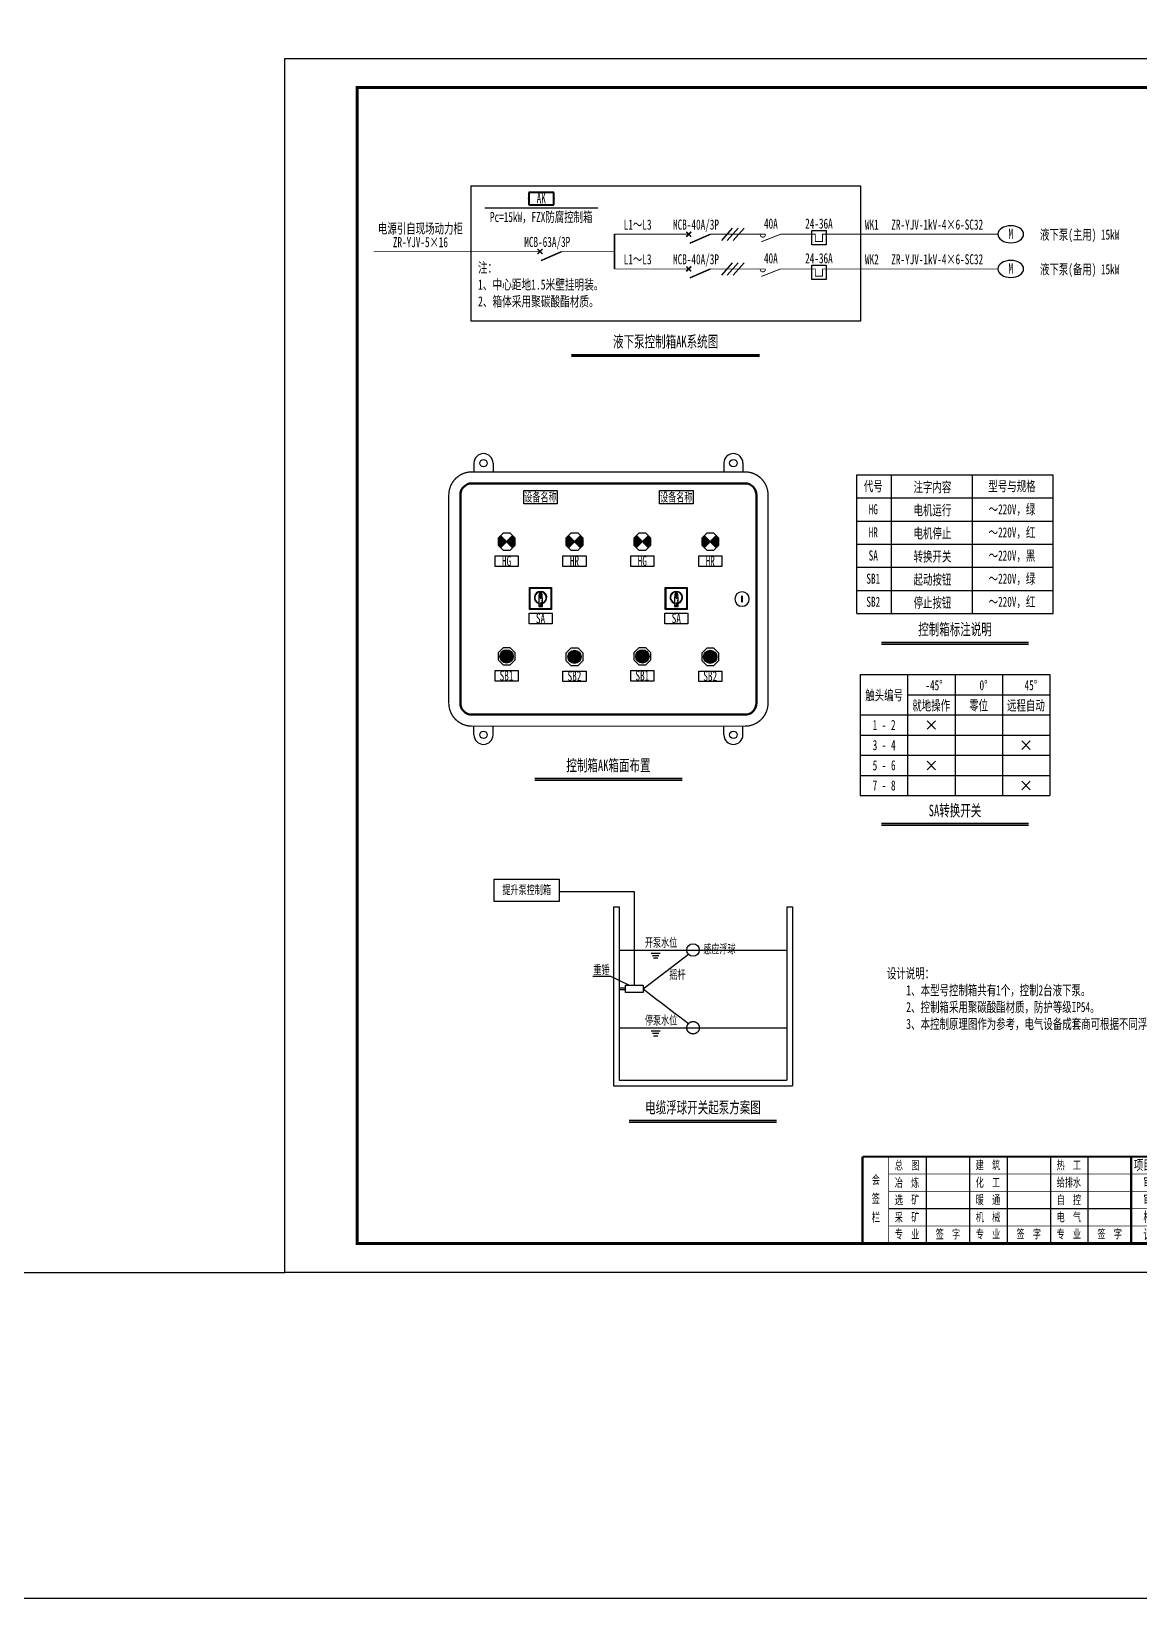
# Model space of a CAD drawing. Header units: millimetres. Extents: x 257344 to 1270023, y 272924 to 540726.
# Drawn here: x 698634 to 736998, y 272924 to 327158 of the extents above; entities that cross this region are included whole.
import ezdxf
from ezdxf.enums import TextEntityAlignment as Align

# ---------------------------------------------------------------- set-up
doc = ezdxf.new("R2010")
doc.units = ezdxf.units.MM
doc.linetypes.add('事故照明', pattern=[800, 600, 0, -200, 0])
doc.linetypes.add('常规', pattern=[20, 10, 0, 10])
for name, color, linetype in [('4', 1, 'Continuous'), ('动力平面导线层', 3, '常规'), ('动力平面设备层', 1, 'Continuous'), ('图框', 7, 'Continuous'), ('文字', 7, 'Continuous'), ('标注-照明', 7, 'Continuous'), ('照明平面导线层', 3, 'Continuous'), ('照明平面设备层', 1, 'Continuous'), ('电气-接地设计-接地线', 3, '接地线'), ('高低压系统', 4, 'Continuous')]:
    doc.layers.add(name, color=color, linetype=linetype)
for name, color, linetype, lineweight in [('CAXA0层', 7, 'Continuous', 25), ('SW', 8, 'Continuous', 20), ('TEXT', 4, 'Continuous', 0)]:
    doc.layers.add(name, color=color, linetype=linetype, lineweight=lineweight)
doc.styles.add('HZ', font='', dxfattribs={"width": 0.75})
doc.styles.add('标准', font='', dxfattribs={"width": 0.667})
doc.styles.get('HZ').set_extended_font_data('SimSun')
doc.styles.get('标准').set_extended_font_data('NSimSun')
doc.linetypes.add('接地线', pattern='A,500,[136,EESLTYPE.shx,S=100,R=0,X=0,Y=0],500,-200,60,-200', length=1460)

# ---------------------------------------------------------------- blocks, each defined once
blk = doc.blocks.new('3')
at = {"layer": 'TEXT', "color": 7, "lineweight": 25, "style": 'HZ', "width": 0.75}
for s, height, p in [('铜陵有色设计研究院有限责任公司', 400, (221501, 249018)), ('Tongling Nonferrous Design and Research Institute Co.,Ltd.', 200, (221613, 248659))]:
    blk.add_text(s, height=height, dxfattribs=at).set_placement(p)
blk = doc.blocks.new('铜陵有色图签02')
at = {"layer": '图框', "linetype": 'Continuous', "lineweight": 50}
for p, q in [((-38401, 3003), (-38401, 1)), ((-29100, 3001), (-29100, 0))]:
    blk.add_line(p, q, dxfattribs=at)
at = {"layer": '图框', "color": 7, "linetype": 'Continuous', "lineweight": 25}
for p, q in [((-36201, 3010), (-36201, 9)), ((-34701, 3010), (-34701, 9)), ((-33401, 3017), (-33401, 16)), ((-31901, 3017), (-31901, 16)), ((-30601, 3017), (-30601, 16)), ((-29100, 1201), (-37501, 1201))]:
    blk.add_line(p, q, dxfattribs=at)
at = {"layer": '图框', "color": 7, "linetype": 'Continuous', "lineweight": 35}
for p, q in [((-27300, 3001), (-27300, 1)), ((-21600, 1197), (-21600, -3)), ((-17100, 1200), (-17100, 0)), ((-15450, 0), (-15450, 1200)), ((-14550, 1200), (-14550, 0)), ((-12000, 1201), (-12000, 1)), ((-6900, 1202), (-6900, 2))]:
    blk.add_line(p, q, dxfattribs=at)
at = {"layer": '图框', "lineweight": 25}
blk.add_line((-17723, 1830), (-13223, 1830), dxfattribs=at)
at = {"layer": '图框', "lineweight": 70, "const_width": 70}
blk.add_lwpolyline([(-17980, 3001), (0, 3001), (-38401, 3001)], dxfattribs=at)
at = {"layer": '图框', "color": 7, "linetype": 'Continuous', "lineweight": 25, "const_width": 25}
for points in [[(-37501, 3000), (-37501, 0)], [(-25800, 3001), (-25800, 1)], [(-24300, 3001), (-24300, 1)], [(-23100, 2401), (-37501, 2401)], [(-23100, 1801), (-37501, 1801)], [(-23100, 1201), (-29100, 1201)], [(-12900, 600), (-18000, 600), (-37501, 600)], [(-602, 943), (-932, 371), (-272, 371), (-602, 943)]]:
    blk.add_lwpolyline(points, dxfattribs=at)
at = {"layer": '图框', "linetype": 'Continuous', "lineweight": 50, "const_width": 50}
for points in [[(-23100, 3001), (-23100, 1)], [(-18000, 3000), (-18000, 0)]]:
    blk.add_lwpolyline(points, dxfattribs=at)
at = {"layer": '图框', "lineweight": 50, "const_width": 50}
for points in [[(-12900, 3001), (-12900, 1)], [(-7800, 3001), (-7800, 1)], [(0, 3000), (0, 0)], [(-23100, 1200), (0, 1200)]]:
    blk.add_lwpolyline(points, dxfattribs=at)
at = {"layer": '图框', "lineweight": 25, "const_width": 35}
blk.add_lwpolyline([(-17723, 1930), (-13223, 1930)], dxfattribs=at)
at = {"layer": '图框', "color": 7, "linetype": 'Continuous', "lineweight": 35, "const_width": 25}
blk.add_lwpolyline([(-1200, 1201), (-1200, 0)], dxfattribs=at)
at = {"layer": '图框', "linetype": 'Continuous', "lineweight": 70, "const_width": 70}
blk.add_lwpolyline([(-38401, 1), (0, 0)], dxfattribs=at)
at = {"layer": '图框', "lineweight": 25}
blk.add_blockref('3', (-228268, -246986), dxfattribs=at)
at = {"layer": 'TEXT', "color": 7, "lineweight": 25, "style": '标准', "width": 0.667}
for s, height, p in [('总  图', 300, (-36862, 2555)), ('建  筑', 300, (-34062, 2562)), ('热  工', 300, (-31262, 2562)), ('项目负责人', 350, (-28197, 2541)), ('会', 300, (-37942, 2054)), ('冶  炼', 300, (-36862, 1955)), ('化  工', 300, (-34062, 1962)), ('给排水', 300, (-31262, 1962)), ('审  定', 350, (-28197, 1941)), ('签', 300, (-37942, 1404)), ('选  矿', 300, (-36862, 1355)), ('暖  通', 300, (-34062, 1362)), ('自  控', 300, (-31262, 1362)), ('审  核', 350, (-28197, 1341)), ('栏', 300, (-37942, 754)), ('采  矿', 300, (-36862, 754)), ('机  械', 300, (-34062, 761)), ('电  气', 300, (-31262, 761)), ('校  对', 350, (-28197, 741)), ('项目编号', 350, (-22343, 730)), ('专业', 350, (-17559, 730)), ('比例', 350, (-15009, 730)), ('所属', 350, (-12438, 730)), ('图号', 350, (-7339, 495)), ('专  业', 300, (-36862, 170)), ('签  字', 300, (-35449, 170)), ('专  业', 300, (-34062, 177)), ('签  字', 300, (-32649, 177)), ('专  业', 300, (-31262, 177)), ('签  字', 300, (-29849, 177)), ('设  计', 350, (-28197, 139)), ('设计阶段', 350, (-22343, 130)), ('图幅', 350, (-17559, 130)), ('日期', 350, (-15009, 130)), ('图号', 350, (-12438, 130))]:
    blk.add_text(s, height=height, dxfattribs=at).set_placement(p, align=Align.CENTER)
blk = doc.blocks.new('DYDQ0201')
at = {"color": 0}
for points, const_width in [([(0, 0), (0, -3.75)], 0.3), ([(0, -11.25), (-3.11, -4.12)], 0.5), ([(0.86, -4.61), (-0.86, -2.89)], 0.5), ([(-0.86, -4.61), (0.86, -2.89)], 0.5), ([(0, -11.25), (0, -15)], 0.3)]:
    blk.add_lwpolyline(points, dxfattribs=dict(at, const_width=const_width))
blk = doc.blocks.new('PLA1')
at = {"color": 0, "linetype": 'ByBlock', "lineweight": -2}
for p, q in [((-500, 500), (-500, 0)), ((500, 500), (-500, 500)), ((-500, 0), (500, 0)), ((500, 0), (500, 500))]:
    blk.add_line(p, q, dxfattribs=at)
for p in [(-500, 250), (0, 500), (0, 0), (500, 250)]:
    blk.add_point(p, dxfattribs=at)
blk = doc.blocks.new('GGF')
at = {"layer": '照明平面导线层', "color": 3, "linetype": '常规', "lineweight": 25, "ltscale": 2, "const_width": 30}
for points in [[(0, 0), (0, -365)], [(0, -1065), (-261, -402)], [(0, -365), (0, -544)], [(0, -1065), (0, -1429)]]:
    blk.add_lwpolyline(points, dxfattribs=at)
blk.add_lwpolyline([(0, -544, -1.122007), (0, -365, -1.343832)], format="xyb", dxfattribs=at)

msp = doc.modelspace()

# ---------------------------------------------------------------- hatches: boundary and pattern name
at = {"linetype": 'ByBlock', "lineweight": 25}
h = msp.add_hatch(dxfattribs=at)
h.set_pattern_fill('ANSI31', color=3, scale=184.8, style=0)
h.set_pattern_definition([(45, (150681.988, 311693.794), (-16.3341666, 16.3341666), [])])
h.paths.add_polyline_path([(715084.3, 309498.8), (714875.4, 309708.1, 0.1991281), (714788.7, 309498.8, 0.1986966), (714875.1, 309289.9)])
h.paths.add_polyline_path([(715293.6, 309707.7), (715084.3, 309498.8), (715293.3, 309289.6, 0.1991281), (715380, 309498.8, 0.1986966)])
h = msp.add_hatch(dxfattribs=at)
h.set_pattern_fill('ANSI31', color=1, scale=184.8, style=0)
h.set_pattern_definition([(45, (154421.84, 311693.794), (-16.3341666, 16.3341666), [])])
h.paths.add_polyline_path([(717434.3, 309498.8), (717225.4, 309708.1, 0.1991281), (717138.7, 309498.8, 0.1986966), (717225.1, 309289.9)])
h.paths.add_polyline_path([(717643.6, 309707.7), (717434.3, 309498.8), (717643.3, 309289.6, 0.1991281), (717730, 309498.8, 0.1986966)])
h = msp.add_hatch(dxfattribs=at)
h.set_pattern_fill('ANSI31', color=3, scale=184.8, style=0)
h.set_pattern_definition([(45, (155381.988, 311693.794), (-16.3341666, 16.3341666), [])])
h.paths.add_polyline_path([(719784.3, 309498.8), (719575.4, 309708.1, 0.1991281), (719488.7, 309498.8, 0.1986966), (719575.1, 309289.9)])
h.paths.add_polyline_path([(719993.6, 309707.7), (719784.3, 309498.8), (719993.3, 309289.6, 0.1991281), (720080, 309498.8, 0.1986966)])
h = msp.add_hatch(dxfattribs=at)
h.set_pattern_fill('ANSI31', color=1, scale=184.8, style=0)
h.set_pattern_definition([(45, (159121.84, 311693.794), (-16.3341666, 16.3341666), [])])
h.paths.add_polyline_path([(722134.3, 309498.8), (721925.4, 309708.1, 0.1991281), (721838.7, 309498.8, 0.1986966), (721925.1, 309289.9)])
h.paths.add_polyline_path([(722343.6, 309707.7), (722134.3, 309498.8), (722343.3, 309289.6, 0.1991281), (722430, 309498.8, 0.1986966)])
at = {"layer": '文字', "linetype": 'ByBlock', "ltscale": 0.2}
h = msp.add_hatch(dxfattribs=at)
h.set_pattern_fill('ANSI31', color=0, scale=308, style=0)
h.set_pattern_definition([(45, (-2647843.888, 1680502.603), (-27.22361108, 27.22361108), [])])
edge = h.paths.add_edge_path()
edge.add_line((716321.7, 307251.2), (716321.7, 307526.5))
edge.add_line((716197, 307526.5), (716197, 307251.2))
edge.add_arc((715425.3, 307526.5), 896.4, 360, 366.23113)
edge.add_arc((715841.1, 307571.9), 478.1, 6.23113, 14.76697)
edge.add_arc((716100, 307640.2), 210.4, 14.76697, 32.47163)
edge.add_arc((716259.3, 307741.6), 21.5, 32.47163, 90)
edge.add_arc((716259.3, 307741.6), 21.5, 90, 147.52837)
edge.add_arc((716418.6, 307640.2), 210.4, 147.52837, 165.23303)
edge.add_arc((716677.5, 307571.9), 478.1, 165.23303, 173.76887)
edge.add_arc((717093.3, 307526.5), 896.4, 173.76887, 180)
edge.add_line((716197, 307251.2), (716321.7, 307251.2))
h = msp.add_hatch(dxfattribs=at)
h.set_pattern_fill('ANSI31', color=0, scale=308, style=0)
h.set_pattern_definition([(45, (-2643143.888, 1680502.603), (-27.22361108, 27.22361108), [])])
edge = h.paths.add_edge_path()
edge.add_line((721021.7, 307251.2), (721021.7, 307526.5))
edge.add_line((720897, 307526.5), (720897, 307251.2))
edge.add_arc((720125.3, 307526.5), 896.4, 360, 366.23113)
edge.add_arc((720541.1, 307571.9), 478.1, 6.23113, 14.76697)
edge.add_arc((720800, 307640.2), 210.4, 14.76697, 32.47163)
edge.add_arc((720959.3, 307741.6), 21.5, 32.47163, 90)
edge.add_arc((720959.3, 307741.6), 21.5, 90, 147.52837)
edge.add_arc((721118.6, 307640.2), 210.4, 147.52837, 165.23303)
edge.add_arc((721377.5, 307571.9), 478.1, 165.23303, 173.76887)
edge.add_arc((721793.3, 307526.5), 896.4, 173.76887, 180)
edge.add_line((720897, 307251.2), (721021.7, 307251.2))
at = {"layer": '电气-接地设计-接地线', "linetype": 'ByBlock', "ltscale": 0.2}
h = msp.add_hatch(color=3, dxfattribs=at)
edge = h.paths.add_edge_path()
edge.add_arc((715084.3, 305529.9), 230.3, 0, 360)
h = msp.add_hatch(color=1, dxfattribs=at)
edge = h.paths.add_edge_path()
edge.add_arc((717434.3, 305514.4), 230.3, 0, 360)
h = msp.add_hatch(color=3, dxfattribs=at)
edge = h.paths.add_edge_path()
edge.add_arc((719784.3, 305529.9), 230.3, 0, 360)
h = msp.add_hatch(color=1, dxfattribs=at)
edge = h.paths.add_edge_path()
edge.add_arc((722134.3, 305514.4), 230.3, 0, 360)

# ---------------------------------------------------------------- linework, layer by layer
at = {"color": 0, "lineweight": -3, "ltscale": 100}
for p, q in [((713843.8, 321807.9), (727336.1, 321807.9)), ((713843.8, 321807.9), (713843.8, 317132.7)), ((727336.1, 321807.9), (727336.1, 317132.7)), ((727336.1, 317132.7), (713843.8, 317132.7))]:
    msp.add_line(p, q, dxfattribs=at)
at = {"color": 3, "linetype": 'ByBlock', "lineweight": 25}
for p, q in [((715293.6, 309707.7), (714875.1, 309289.9)), ((715293.3, 309289.6), (714875.4, 309708.1)), ((719993.6, 309707.7), (719575.1, 309289.9)), ((719993.3, 309289.6), (719575.4, 309708.1))]:
    msp.add_line(p, q, dxfattribs=at)
at = {"color": 1, "linetype": 'ByBlock', "lineweight": 25}
for p, q in [((717643.6, 309707.7), (717225.1, 309289.9)), ((717643.3, 309289.6), (717225.4, 309708.1)), ((722343.6, 309707.7), (721925.1, 309289.9)), ((722343.3, 309289.6), (721925.4, 309708.1))]:
    msp.add_line(p, q, dxfattribs=at)
at = {"color": 0, "linetype": 'ByBlock', "lineweight": 25}
for p, q in [((716197, 307526.5), (716197, 307251.2)), ((716321.7, 307251.2), (716321.7, 307526.5)), ((720897, 307526.5), (720897, 307251.2)), ((721021.7, 307251.2), (721021.7, 307526.5)), ((716197, 307251.2), (716321.7, 307251.2)), ((720897, 307251.2), (721021.7, 307251.2))]:
    msp.add_line(p, q, dxfattribs=at)
for p, q in [((719506.4, 297383.3), (716898.7, 297383.3)), ((719506.4, 294150), (719506.4, 297383.3)), ((718781.3, 296867), (718781.3, 290667)), ((718781.3, 296867), (718981.3, 296867)), ((718981.3, 296867), (718981.3, 290867)), ((724781.3, 296867), (724781.3, 290867)), ((724781.3, 296867), (724981.3, 296867)), ((724981.3, 296867), (724981.3, 290667)), ((718981.3, 295367), (724781.3, 295367)), ((719810.5, 294022.5), (721381.3, 295220)), ((719202.3, 294051), (718981.3, 294051)), ((719202.3, 293990.8), (718981.3, 293990.8)), ((718981.3, 292678), (724781.3, 292678)), ((718981.3, 290867), (724781.3, 290867)), ((718781.3, 290667), (724981.3, 290667))]:
    msp.add_line(p, q)
at = {"color": 0}
for p in [(718063.9, 294465.3), (719315.8, 294150)]:
    msp.add_line(p, (718671.9, 294465.3), dxfattribs=at)
at = {"linetype": '事故照明'}
msp.add_line((719810.5, 294022.5), (721381.3, 292825), dxfattribs=at)
at = {"color": 3}
msp.add_line((697408.8, 284214.5), (707408.8, 284214.5), dxfattribs=at)
for points in [[(267543.6, 342923.7), (1270023.5, 342923.7), (1270023.5, 272923.7), (267543.6, 272923.7)], [(719202.3, 294150), (719810.5, 294150), (719810.5, 293894.9), (719202.3, 293894.9)]]:
    msp.add_lwpolyline(points, close=True, dxfattribs=at)
at = {"color": 4, "linetype": 'ByBlock', "lineweight": 35, "const_width": 30}
for points in [[(725545.5, 320135.9), (725770.5, 320135.9)], [(725545.5, 318935.9), (725770.5, 318935.9)]]:
    msp.add_lwpolyline(points, dxfattribs=at)
at = {"color": 3, "linetype": '常规', "lineweight": 35, "const_width": 30}
for points in [[(725545.5, 320135.9), (725770.5, 320135.9), (725770.5, 319885.9), (726020.5, 319885.9), (726020.5, 320135.9), (726245.5, 320135.9)], [(725545.5, 318935.9), (725770.5, 318935.9), (725770.5, 318685.9), (726020.5, 318685.9), (726020.5, 318935.9), (726245.5, 318935.9)]]:
    msp.add_lwpolyline(points, dxfattribs=at)
at = {"color": 3, "linetype": '常规', "lineweight": 30}
for points in [[(725645.5, 320268.1), (726145.5, 320268.1), (726145.5, 319770.1), (725645.5, 319770.1)], [(725645.5, 319068.1), (726145.5, 319068.1), (726145.5, 318570.1), (725645.5, 318570.1)]]:
    msp.add_lwpolyline(points, close=True, dxfattribs=at)
at = {"color": 252, "linetype": 'ByBlock', "lineweight": 50}
for points in [[(713884.3, 311514.4, 0.4142136), (713484.3, 311114.4)], [(723734.3, 311114.4, 0.4142136), (723334.3, 311514.4)], [(713484.3, 303914.4, 0.4142136), (713884.3, 303514.4)], [(723334.3, 303514.4, 0.4142136), (723734.3, 303914.4)]]:
    msp.add_lwpolyline(points, format="xyb", dxfattribs=at)
for points in [[(713884.3, 311514.4), (723334.3, 311514.4)], [(713484.3, 303914.4), (713484.3, 311114.4)], [(723734.3, 311114.4), (723734.3, 303914.4)], [(723334.3, 303514.4), (713884.3, 303514.4)]]:
    msp.add_lwpolyline(points, dxfattribs=at)
at = {"color": 0, "linetype": 'ByBlock', "lineweight": 25}
for points in [[(715679.7, 311264.4), (716839, 311264.4), (716839, 310808.3), (715679.7, 310808.3)], [(720379.7, 311264.4), (721539, 311264.4), (721539, 310808.3), (720379.7, 310808.3)], [(714685.3, 309007.5), (715483.4, 309007.5), (715483.4, 308644.7), (714685.3, 308644.7)], [(717035.3, 309007.5), (717833.4, 309007.5), (717833.4, 308644.7), (717035.3, 308644.7)], [(719385.3, 309007.5), (720183.4, 309007.5), (720183.4, 308644.7), (719385.3, 308644.7)], [(721735.3, 309007.5), (722533.4, 309007.5), (722533.4, 308644.7), (721735.3, 308644.7)], [(715878.1, 307908.3), (716640.6, 307908.3), (716640.6, 307156), (715878.1, 307156)], [(720578.1, 307908.3), (721340.6, 307908.3), (721340.6, 307156), (720578.1, 307156)], [(715861.6, 307023), (716659.8, 307023), (716659.8, 306660.2), (715861.6, 306660.2)], [(720561.6, 307023), (721359.8, 307023), (721359.8, 306660.2), (720561.6, 306660.2)], [(714685.3, 305038.6), (715483.4, 305038.6), (715483.4, 304675.7), (714685.3, 304675.7)], [(717035.3, 305023), (717833.4, 305023), (717833.4, 304660.2), (717035.3, 304660.2)], [(719385.3, 305038.6), (720183.4, 305038.6), (720183.4, 304675.7), (719385.3, 304675.7)], [(721735.3, 305023), (722533.4, 305023), (722533.4, 304660.2), (721735.3, 304660.2)]]:
    msp.add_lwpolyline(points, close=True, dxfattribs=at)
at = {"color": 3, "linetype": 'ByBlock', "lineweight": 25}
for points in [[(714961.9, 309794.5), (714788.7, 309621.3), (714788.7, 309376.4), (714961.9, 309203.2), (715206.8, 309203.2), (715380, 309376.4), (715380, 309621.3), (715206.8, 309794.5)], [(719661.9, 309794.5), (719488.7, 309621.3), (719488.7, 309376.4), (719661.9, 309203.2), (719906.8, 309203.2), (720080, 309376.4), (720080, 309621.3), (719906.8, 309794.5)]]:
    msp.add_lwpolyline(points, close=True, dxfattribs=at)
at = {"color": 1, "linetype": 'ByBlock', "lineweight": 25}
for points in [[(717311.9, 309794.5), (717138.7, 309621.3), (717138.7, 309376.4), (717311.9, 309203.2), (717556.8, 309203.2), (717730, 309376.4), (717730, 309621.3), (717556.8, 309794.5)], [(722011.9, 309794.5), (721838.7, 309621.3), (721838.7, 309376.4), (722011.9, 309203.2), (722256.8, 309203.2), (722430, 309376.4), (722430, 309621.3), (722256.8, 309794.5)]]:
    msp.add_lwpolyline(points, close=True, dxfattribs=at)
at = {"color": 0, "linetype": 'ByBlock', "lineweight": 25}
for points in [[(716321.7, 307526.5, 0.0271951), (716316.4, 307623.8, 0.0372619), (716303.4, 307693.8, 0.0774052), (716277.5, 307753.1, 0.2564233), (716259.3, 307763.1, 0.2564233), (716241.2, 307753.1, 0.0774052), (716215.2, 307693.8, 0.0372619), (716202.2, 307623.8, 0.0271951), (716197, 307526.5, 0.0271951)], [(721021.7, 307526.5, 0.0271951), (721016.4, 307623.8, 0.0372619), (721003.4, 307693.8, 0.0774052), (720977.5, 307753.1, 0.2564233), (720959.3, 307763.1, 0.2564233), (720941.2, 307753.1, 0.0774052), (720915.2, 307693.8, 0.0372619), (720902.2, 307623.8, 0.0271951), (720897, 307526.5, 0.0271951)]]:
    msp.add_lwpolyline(points, format="xyb", dxfattribs=at)
at = {"color": 3, "linetype": 'ByBlock', "const_width": 64}
msp.add_lwpolyline([(723234.6, 307634.2), (723234.6, 307398.2)], dxfattribs=at)
at = {"linetype": 'ByBlock', "lineweight": 25}
for points in [[(714961.9, 305825.6), (714788.7, 305652.3), (714788.7, 305407.4), (714961.9, 305234.2), (715206.8, 305234.2), (715380, 305407.4), (715380, 305652.3), (715206.8, 305825.6)], [(717311.9, 305810), (717138.7, 305636.8), (717138.7, 305391.9), (717311.9, 305218.7), (717556.8, 305218.7), (717730, 305391.9), (717730, 305636.8), (717556.8, 305810)], [(719661.9, 305825.6), (719488.7, 305652.3), (719488.7, 305407.4), (719661.9, 305234.2), (719906.8, 305234.2), (720080, 305407.4), (720080, 305652.3), (719906.8, 305825.6)], [(722011.9, 305810), (721838.7, 305636.8), (721838.7, 305391.9), (722011.9, 305218.7), (722256.8, 305218.7), (722430, 305391.9), (722430, 305636.8), (722256.8, 305810)]]:
    msp.add_lwpolyline(points, close=True, dxfattribs=at)
at = {"color": 4}
msp.add_lwpolyline([(714659.8, 297824.5), (716898.7, 297824.5), (716898.7, 297044), (714659.8, 297044)], close=True, dxfattribs=at)
msp.add_circle((721539.4, 295367), 215.8)
at = {"linetype": '事故照明'}
msp.add_circle((721539.4, 292678), 215.8, dxfattribs=at)
at = {"color": 0, "linetype": 'ByBlock', "lineweight": 25}
for centre, radius, start, end in [((716259.3, 307562.3), 216.5, 286.73948, 253.26052), ((716259.3, 307562.3), 200.7, 288.0965, 251.9035), ((720959.3, 307562.3), 216.5, 286.73948, 253.26052), ((720959.3, 307562.3), 200.7, 288.0965, 251.9035)]:
    msp.add_arc(centre, radius, start, end, dxfattribs=at)
at = {"color": 3, "linetype": 'ByBlock'}
for start, end in [(90, 270), (270, 90)]:
    msp.add_arc((723234.3, 307514.4), 250, start, end, dxfattribs=at)
at = {"layer": '4', "color": 0, "linetype": 'ByBlock'}
for p, q in [((713954.3, 312214.4), (713954.3, 311914.4)), ((714614.3, 312214.4), (714614.3, 311914.4)), ((722604.3, 312214.4), (722604.3, 311914.4)), ((723264.3, 312214.4), (723264.3, 311914.4)), ((713954.3, 302814.4), (713954.3, 303114.4)), ((714614.3, 302814.4), (714614.3, 303114.4)), ((722604.3, 302814.4), (722604.3, 303114.4)), ((723264.3, 302814.4), (723264.3, 303114.4))]:
    msp.add_line(p, q, dxfattribs=at)
at = {"layer": '4', "color": 0, "linetype": 'ByBlock', "const_width": 45}
for points in [[(713884.3, 311914.4, 0.4142136), (713084.3, 311114.4)], [(724134.3, 311114.4, 0.4142136), (723334.3, 311914.4)], [(713084.3, 303914.4, 0.4142136), (713884.3, 303114.4)], [(723334.3, 303114.4, 0.4142136), (724134.3, 303914.4)]]:
    msp.add_lwpolyline(points, format="xyb", dxfattribs=at)
for points in [[(713884.3, 311914.4), (723334.3, 311914.4)], [(713084.3, 303914.4), (713084.3, 311114.4)], [(724134.3, 311114.4), (724134.3, 303914.4)], [(723334.3, 303114.4), (713884.3, 303114.4)]]:
    msp.add_lwpolyline(points, dxfattribs=at)
at = {"layer": '4', "color": 0, "linetype": 'ByBlock'}
for centre in [(714284.3, 312214.4), (722934.3, 312214.4), (714284.3, 302814.4), (722934.3, 302814.4)]:
    msp.add_circle(centre, 130, dxfattribs=at)
for centre, start, end in [((714284.3, 312214.4), 0, 180), ((722934.3, 312214.4), 0, 180), ((714284.3, 302814.4), 180, 0), ((722934.3, 302814.4), 180, 0)]:
    msp.add_arc(centre, 330, start, end, dxfattribs=at)
at = {"layer": 'CAXA0层', "color": 0, "linetype": 'Continuous', "lineweight": 30}
msp.add_line((714327.8, 321046.1), (718240, 321046.1), dxfattribs=at)
at = {"layer": 'CAXA0层', "color": 2, "linetype": 'Continuous', "lineweight": 40}
msp.add_line((717336.8, 315967.7), (723843.1, 315967.7), dxfattribs=at)
at = {"layer": 'CAXA0层', "color": 2, "linetype": 'Continuous', "lineweight": 0}
msp.add_line((717336.8, 315902.2), (723843.1, 315902.2), dxfattribs=at)
at = {"layer": 'CAXA0层', "color": 2, "linetype": 'ByBlock', "lineweight": 40}
for p, q in [((728056.6, 306011.5), (733154.7, 306011.5)), ((716060.3, 301304), (721158.4, 301304)), ((728056.6, 299742.1), (733154.7, 299742.1)), ((719332.2, 289465.8), (724430.4, 289465.8))]:
    msp.add_line(p, q, dxfattribs=at)
at = {"layer": 'CAXA0层', "color": 2, "linetype": 'ByBlock', "lineweight": 0}
for p, q in [((728056.6, 305946), (733154.7, 305946)), ((716060.3, 301238.6), (721158.4, 301238.6)), ((728056.6, 299676.6), (733154.7, 299676.6)), ((719332.2, 289400.3), (724430.4, 289400.3))]:
    msp.add_line(p, q, dxfattribs=at)
at = {"layer": 'SW', "color": 7, "linetype": 'ByBlock', "lineweight": 25}
for p, q in [((727205.7, 311813.2), (728405.7, 311813.2)), ((727205.7, 311013.2), (727205.7, 311813.2)), ((728405.7, 311813.2), (731205.7, 311813.2)), ((728405.7, 311013.2), (728405.7, 311813.2)), ((731205.7, 311013.2), (731205.7, 311813.2)), ((731205.7, 311813.2), (734005.7, 311813.2)), ((734005.7, 311013.2), (734005.7, 311813.2)), ((727205.7, 310213.2), (727205.7, 311013.2)), ((727205.7, 311013.2), (728405.7, 311013.2)), ((728405.7, 310213.2), (728405.7, 311013.2)), ((728405.7, 311013.2), (731205.7, 311013.2)), ((731205.7, 310213.2), (731205.7, 311013.2)), ((731205.7, 311013.2), (734005.7, 311013.2)), ((734005.7, 310213.2), (734005.7, 311013.2)), ((734005.7, 310213.2), (734005.7, 311013.2)), ((727205.7, 309413.2), (727205.7, 310213.2)), ((727205.7, 310213.2), (728405.7, 310213.2)), ((728405.7, 309413.2), (728405.7, 310213.2)), ((728405.7, 310213.2), (731205.7, 310213.2)), ((731205.7, 309413.2), (731205.7, 310213.2)), ((731205.7, 310213.2), (734005.7, 310213.2)), ((734005.7, 309413.2), (734005.7, 310213.2)), ((734005.7, 309413.2), (734005.7, 310213.2)), ((727205.7, 309413.2), (728405.7, 309413.2)), ((727205.7, 308613.2), (727205.7, 309413.2)), ((728405.7, 309413.2), (731205.7, 309413.2)), ((728405.7, 308613.2), (728405.7, 309413.2)), ((731205.7, 308613.2), (731205.7, 309413.2)), ((731205.7, 309413.2), (734005.7, 309413.2)), ((734005.7, 308613.2), (734005.7, 309413.2)), ((734005.7, 308613.2), (734005.7, 309413.2)), ((727205.7, 307813.2), (727205.7, 308613.2)), ((727205.7, 308613.2), (728405.7, 308613.2)), ((728405.7, 307813.2), (728405.7, 308613.2)), ((728405.7, 308613.2), (731205.7, 308613.2)), ((731205.7, 307813.2), (731205.7, 308613.2)), ((731205.7, 308613.2), (734005.7, 308613.2)), ((734005.7, 307813.2), (734005.7, 308613.2)), ((734005.7, 307813.2), (734005.7, 308613.2)), ((727205.7, 307813.2), (728405.7, 307813.2)), ((727205.7, 307013.2), (727205.7, 307813.2)), ((728405.7, 307813.2), (731205.7, 307813.2)), ((728405.7, 307013.2), (728405.7, 307813.2)), ((731205.7, 307813.2), (734005.7, 307813.2)), ((731205.7, 307013.2), (731205.7, 307813.2)), ((734005.7, 307013.2), (734005.7, 307813.2)), ((727205.7, 307013.2), (728405.7, 307013.2)), ((728405.7, 307013.2), (731205.7, 307013.2)), ((731205.7, 307013.2), (734005.7, 307013.2)), ((727326.9, 304900.8), (733884.4, 304900.8)), ((727326.9, 304900.8), (727326.9, 300711.7)), ((728966.3, 304900.8), (728966.3, 300711.7)), ((730605.7, 304900.8), (730605.7, 300711.7)), ((732245, 304900.8), (732245, 300711.7)), ((733884.4, 304900.8), (733884.4, 300711.7)), ((728966.3, 304202.6), (733884.4, 304202.6)), ((727326.9, 303504.4), (733884.4, 303504.4)), ((729637.9, 303301.7), (729934.1, 303005.5)), ((729637.9, 303005.5), (729934.1, 303301.7)), ((727326.9, 302806.2), (733884.4, 302806.2)), ((727326.9, 302108.1), (733884.4, 302108.1)), ((732916.6, 302603.5), (733212.8, 302307.3)), ((732916.6, 302307.3), (733212.8, 302603.5)), ((729637.9, 301905.3), (729934.1, 301609.1)), ((729637.9, 301609.1), (729934.1, 301905.3)), ((727326.9, 301409.9), (733884.4, 301409.9)), ((732916.6, 301207.1), (733212.8, 300910.9)), ((732916.6, 300910.9), (733212.8, 301207.1)), ((727326.9, 300711.7), (733884.4, 300711.7)), ((727326.9, 300711.7), (733884.4, 300711.7)), ((727326.9, 300711.7), (733884.4, 300711.7))]:
    msp.add_line(p, q, dxfattribs=at)
at = {"layer": '动力平面设备层', "color": 0, "linetype": 'ByBlock', "lineweight": -3, "ltscale": 100}
for p, q in [((720087.8, 295261.2), (720397.3, 295261.2)), ((720129.5, 295177), (720355.6, 295177)), ((720171.2, 295092.8), (720313.9, 295092.8)), ((720087.8, 292572.2), (720397.3, 292572.2)), ((720129.5, 292488), (720355.6, 292488)), ((720171.2, 292403.8), (720313.9, 292403.8))]:
    msp.add_line(p, q, dxfattribs=at)
at = {"layer": '图框', "linetype": 'Continuous', "lineweight": 100, "const_width": 100}
msp.add_lwpolyline([(709908.8, 285214.5), (765808.8, 285214.5), (765808.8, 325214.5), (709908.8, 325214.5)], close=True, dxfattribs=at)
at = {"layer": '文字', "color": 4, "linetype": 'ByBlock', "lineweight": 25, "const_width": 30}
for points in [[(724928.2, 320135.9), (725545.5, 320135.9)], [(724928.2, 318935.9), (725545.5, 318935.9)]]:
    msp.add_lwpolyline(points, dxfattribs=at)
at = {"layer": '标注-照明', "color": 0, "linetype": 'ByBlock'}
for points in [[(715904.5, 307888.5), (716614.1, 307888.5), (716614.1, 307178.9), (715904.5, 307178.9)], [(720604.5, 307888.5), (721314.1, 307888.5), (721314.1, 307178.9), (720604.5, 307178.9)]]:
    msp.add_lwpolyline(points, close=True, dxfattribs=at)
at = {"layer": '标注-照明', "color": 1, "linetype": 'ByBlock', "lineweight": 30, "ltscale": 100, "extrusion": (0, 0, -1)}
for centre in [(732537.1, 320135.9), (732537.1, 318935.9)]:
    msp.add_ellipse(centre, major_axis=(444.9, 0), ratio=0.6650438, dxfattribs=at)
at = {"layer": '照明平面导线层', "lineweight": -3, "ltscale": 100}
for p, q in [((722895.7, 320347.3), (722518.7, 319924.5)), ((723101.5, 320347.3), (722724.4, 319924.5)), ((723307.2, 320347.3), (722930.2, 319924.5)), ((722895.7, 319147.3), (722518.7, 318724.5)), ((723101.5, 319147.3), (722724.4, 318724.5)), ((723307.2, 319147.3), (722930.2, 318724.5))]:
    msp.add_line(p, q, dxfattribs=at)
at = {"layer": '照明平面设备层', "color": 0, "lineweight": -3, "ltscale": 100}
msp.add_lwpolyline([(707408.8, 326214.5), (766808.8, 326214.5), (766808.8, 284214.5), (707408.8, 284214.5)], close=True, dxfattribs=at)
at = {"layer": '照明平面设备层', "color": 130, "lineweight": -3, "const_width": 30}
for points in [[(718819, 320135.9), (721013.4, 320135.9)], [(722401.8, 320135.9), (723499, 320135.9)], [(726245.5, 320135.9), (732092.1, 320135.9)], [(710485.8, 319535.9), (716164.9, 319535.9)], [(717364.9, 319535.9), (718819, 319535.9)], [(718819, 318935.9), (721013.4, 318935.9)], [(722401.8, 318935.9), (723499, 318935.9)], [(726245.5, 318935.9), (732092.1, 318935.9)]]:
    msp.add_lwpolyline(points, dxfattribs=at)
at = {"layer": '电气-接地设计-接地线', "color": 3, "linetype": 'ByBlock', "ltscale": 0.2}
for centre in [(715084.3, 305529.9), (719784.3, 305529.9)]:
    msp.add_circle(centre, 230.3, dxfattribs=at)
at = {"layer": '电气-接地设计-接地线', "color": 1, "linetype": 'ByBlock', "ltscale": 0.2}
for centre in [(717434.3, 305514.4), (722134.3, 305514.4)]:
    msp.add_circle(centre, 230.3, dxfattribs=at)
at = {"layer": '高低压系统', "color": 3, "lineweight": 35}
msp.add_line((718819, 318935.9), (718819, 320135.9), dxfattribs=at)

# ---------------------------------------------------------------- block references
at = {"layer": '动力平面导线层', "color": 4, "linetype": 'ByBlock', "rotation": 90}
for p in [(723499, 320135.9), (723499, 318935.9)]:
    msp.add_blockref('GGF', p, dxfattribs=at)
at = {"layer": '图框', "lineweight": 25}
msp.add_blockref('铜陵有色图签02', (765808.8, 285214.5), dxfattribs=at)
at = {"layer": '照明平面设备层', "color": 1, "lineweight": 40, "xscale": 0.8640000000596046, "yscale": 0.8640000005252659, "zscale": 0.8640000000000001}
msp.add_blockref('PLA1', (716283.9, 321154.9), dxfattribs=at)
at = {"layer": '高低压系统', "lineweight": -3, "xscale": 100, "yscale": 100, "zscale": 100, "rotation": 90}
for p in [(721013.4, 320135.9), (715864.9, 319535.9), (721013.4, 318935.9)]:
    msp.add_blockref('DYDQ0201', p, dxfattribs=at)

# ---------------------------------------------------------------- texts
at = {"layer": 'SW', "color": 7, "linetype": 'Continuous', "lineweight": 25, "style": '标准', "width": 0.667}
for s, p in [('AK', (716283.9, 321210.1)), ('电源引自现场动力柜', (712101.4, 320161.5)), ('Pc=15kW，FZX防腐控制箱', (716283.9, 320559.1)), ('MCB-40A/3P', (721641, 320295.9)), ('40A', (724232.4, 320331.3)), ('24-36A', (725895.5, 320331.3)), ('ZR-YJV-5×16', (712101.4, 319688.5)), ('MCB-63A/3P', (716492.5, 319695.9)), ('MCB-40A/3P', (721641, 319095.9)), ('40A', (724232.4, 319131.3)), ('24-36A', (725895.5, 319131.3))]:
    msp.add_text(s, height=350, dxfattribs=at).set_placement(p, align=Align.CENTER)
for s, p in [('L1～L3', (719139, 320295.9)), ('WK1', (727489, 320295.9)), ('ZR-YJV-1kV-4×6-SC32', (728401.7, 320295.9)), ('液下泵(主用) 15kW', (733547.2, 319949.9)), ('L1～L3', (719139, 319095.9)), ('WK2', (727489, 319095.9)), ('ZR-YJV-1kV-4×6-SC32', (728401.7, 319095.9)), ('液下泵(备用) 15kW', (733547.2, 318749.9))]:
    msp.add_text(s, height=350, dxfattribs=at).set_placement(p)
at = {"layer": 'SW', "color": 0, "linetype": 'ByBlock', "lineweight": 25, "style": '标准', "width": 0.667}
for p in [(732537.1, 319976.9), (732537.1, 318776.9)]:
    msp.add_text('M', height=350, dxfattribs=at).set_placement(p, align=Align.CENTER)
at = {"layer": 'SW', "color": 2, "linetype": 'Continuous', "lineweight": 25, "style": '标准', "width": 0.667}
msp.add_text('液下泵控制箱AK系统图', height=400, dxfattribs=at).set_placement((720589.9, 316222.7), align=Align.CENTER)
at = {"layer": 'SW', "color": 7, "linetype": 'ByBlock', "lineweight": 25, "style": '标准', "width": 0.667}
for s, height, p in [('代号', 350, (727777, 311244.1)), ('注字内容', 350, (729824.9, 311213.2)), ('型号与规格', 350, (732577.8, 311244.1)), ('设备名称', 300, (716256.5, 310886.1)), ('设备名称', 300, (720956.5, 310886.1)), ('HG', 350, (727777, 310444.1)), ('电机运行', 350, (729824.9, 310413.2)), ('～220V，绿', 350, (732577.8, 310444.1)), ('HR', 350, (727777, 309644.1)), ('电机停止', 350, (729824.9, 309613.2)), ('～220V，红', 350, (732577.8, 309644.1)), ('SA', 350, (727777, 308844.1)), ('转换开关', 350, (729824.9, 308813.2)), ('～220V，黑', 350, (732577.8, 308844.1)), ('HG', 350, (715083, 308656.9)), ('HR', 350, (717433, 308656.9)), ('HG', 350, (719783, 308656.9)), ('HR', 350, (722133, 308656.9)), ('SB1', 350, (727777, 308044.1)), ('起动按钮', 350, (729824.9, 308013.2)), ('～220V，绿', 350, (732577.8, 308044.1)), ('SB2', 350, (727777, 307244.1)), ('停止按钮', 350, (729824.9, 307213.2)), ('～220V，红', 350, (732577.8, 307244.1)), ('SA', 350, (716259.3, 306672.4)), ('SA', 350, (720959.3, 306672.4)), ('SB1', 350, (715083, 304687.9)), ('SB2', 350, (717433, 304672.4)), ('SB1', 350, (719783, 304687.9)), ('SB2', 350, (722133, 304672.4)), ('触头编号', 350, (728152.1, 304011.2)), ('-45°', 350, (729878.3, 304356.8)), ('0°', 350, (731593, 304356.8)), ('45°', 350, (733231.6, 304356.8)), ('就地操作', 350, (729782.3, 303658.7)), ('零位', 350, (731421.7, 303658.7)), ('远程自动', 350, (733061.1, 303658.7)), ('1 - 2', 350, (728152.1, 302981.9)), ('3 - 4', 350, (728152.1, 302283.7)), ('5 - 6', 350, (728152.1, 301585.5)), ('7 - 8', 350, (728152.1, 300887.3))]:
    msp.add_text(s, height=height, dxfattribs=at).set_placement(p, align=Align.CENTER)
at = {"layer": 'SW', "color": 2, "linetype": 'ByBlock', "lineweight": 25, "style": '标准', "width": 0.667}
for s, p in [('控制箱标注说明', (730605.4, 306266.5)), ('控制箱AK箱面布置', (718609.1, 301559.1)), ('SA转换开关', (730605.4, 299997.1)), ('电缆浮球开关起泵方案图', (721881.1, 289720.8))]:
    msp.add_text(s, height=400, dxfattribs=at).set_placement(p, align=Align.CENTER)
at = {"layer": 'SW', "color": 0, "linetype": 'Continuous', "lineweight": 25, "insert": (714095.9, 319155), "char_height": 350, "width": 8867.842, "attachment_point": 1, "style": '标准'}
msp.add_mtext('注：\\P{\\fNSimSun|b0|i0|c134|p34;\\W0.7;1、中心距地1.5米壁挂明装。\\P2、箱体采用聚碳酸酯材质。}', dxfattribs=at)
at = {"layer": 'SW', "color": 0, "linetype": 'ByBlock', "lineweight": 25, "insert": (728249.3, 294736.8), "char_height": 350, "width": 14917.231, "attachment_point": 1, "style": '标准'}
msp.add_mtext('设计说明：\\P{\\W0.7;    1、\\W0.667;\\C7;本型号控制箱共有1个，控制2台液下泵。\\P\\W0.7;\\C0;    2、\\W0.667;\\C7;控制箱采用聚碳酸酯材质，防护等级IP54。\\P\\W0.7;\\C0;    3、\\W0.667;\\C7;本控制原理图作为参考，电气设备成套商可根据不同浮球类别进行深化设计。}', dxfattribs=at)
at = {"layer": 'TEXT', "color": 4, "linetype": 'ByBlock', "ltscale": 100, "style": '标准', "width": 0.667}
msp.add_text('提升泵控制箱', height=300, dxfattribs=at).set_placement((715779.2, 297300.9), align=Align.CENTER)
at = {"layer": 'TEXT', "color": 2, "linetype": 'ByBlock', "ltscale": 100, "style": '标准', "width": 0.667}
for s, p in [('开泵水位', (720431.9, 295477.5)), ('停泵水位', (720431.9, 292788.5))]:
    msp.add_text(s, height=300, dxfattribs=at).set_placement(p, align=Align.CENTER)
at = {"layer": 'TEXT', "color": 0, "linetype": 'ByBlock', "ltscale": 100, "style": '标准', "width": 0.667}
for s, p in [('感应浮球', (722450.8, 295253)), ('重锤', (718367.9, 294533.6)), ('摇杆', (720995.7, 294367.8))]:
    msp.add_text(s, height=300, dxfattribs=at).set_placement(p, align=Align.CENTER)

doc.saveas('drawing.dxf')
